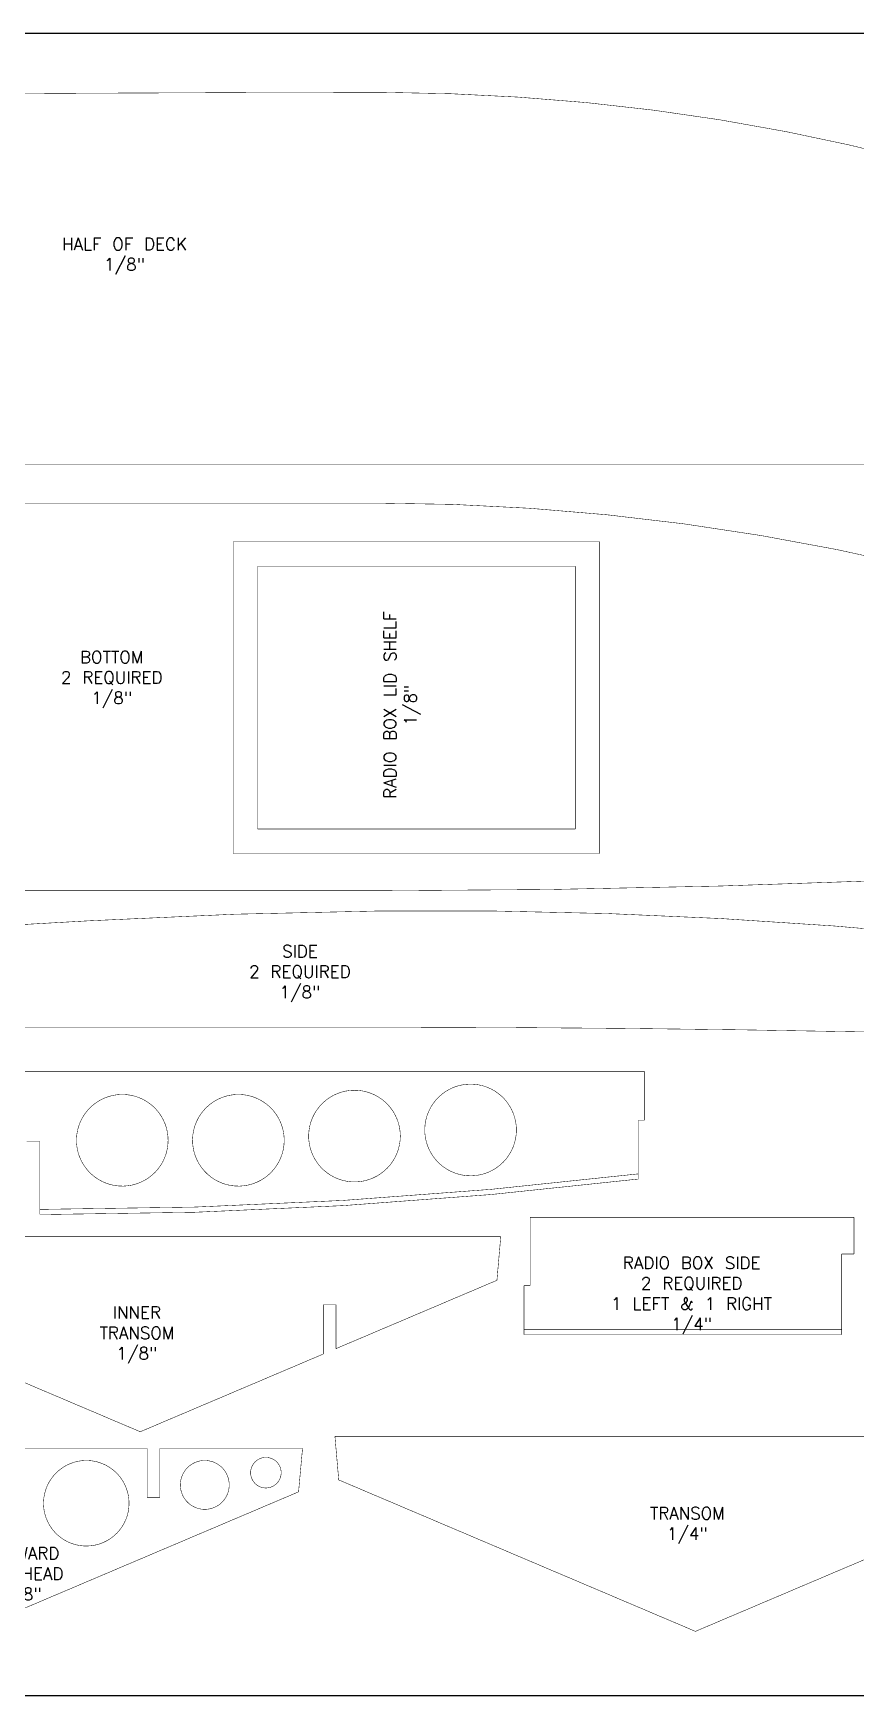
# Model space of a CAD drawing. Extents: x 0.1 to 52.1, y 0.1 to 34.1.
# Drawn here: x 17.94 to 34.76, y 0.09 to 34.09 of the extents above; entities that cross this region are included whole.
import ezdxf

# ---------------------------------------------------------------- set-up
doc = ezdxf.new("R2010")
doc.units = 0
doc.header["$MEASUREMENT"] = 0
doc.linetypes.add('HIDDEN', pattern=[0.075, 0.05, -0.025])
doc.layers.get('0').update_dxf_attribs({"linetype": 'CONTINUOUS'})
doc.styles.add('_TCW_TXTSTY_1', font='TXT.SHX')

msp = doc.modelspace()

# ---------------------------------------------------------------- linework, layer by layer
at = {"color": 7, "linetype": 'Continuous', "flags": 128}
msp.add_lwpolyline([(0.128614, 34.0921), (52.128614, 34.0921), (52.128614, 0.0921), (0.128614, 0.0921)], close=True, dxfattribs=at)
at = {"color": 7, "linetype": 'Continuous', "const_width": 0.01}
for points in [[(1.384383, 32.779171), (19.128473, 32.866489)], [(19.128473, 25.279173), (1.384383, 25.279171)], [(50.313807, 25.279175), (19.128473, 25.279173)], [(24.946877, 24.483274), (1.284762, 24.483274)], [(29.525548, 23.692561), (22.025548, 23.692561)], [(22.025548, 23.692561), (22.025548, 17.317561)], [(29.525548, 17.317561), (29.525548, 23.692561)], [(22.525548, 23.192561), (22.525548, 17.817561)], [(29.025548, 23.192561), (22.525548, 23.192561)], [(29.025548, 17.817561), (29.025548, 23.192561)], [(22.525548, 17.817561), (29.025548, 17.817561)], [(22.025548, 17.317561), (29.525548, 17.317561)], [(24.946877, 16.556274), (1.284762, 16.556274)], [(19.077153, 15.940705), (1.361154, 14.93885)], [(1.361154, 13.765902), (25.022346, 13.765939)], [(25.022346, 13.765939), (25.023269, 13.765939)], [(1.5625, 12.86294), (30.4375, 12.86294)], [(30.4375, 12.86294), (30.4375, 11.86294)], [(30.4375, 11.86294), (30.3125, 11.86294)], [(30.3125, 10.658639), (30.3125, 11.86294)], [(18.0725, 11.42544), (17.8025, 11.42544)], [(18.0725, 9.934922), (18.0725, 11.42544)], [(18.224615, 9.934922), (18.0725, 9.934922)], [(28.101016, 9.876101), (34.726017, 9.876101)], [(28.101016, 8.478676), (28.101016, 9.876101)], [(34.726017, 9.876101), (34.726017, 9.126101)], [(27.501029, 9.480395), (12.751983, 9.480395)], [(27.422985, 8.588362), (27.501029, 9.480395)], [(34.726017, 9.126101), (34.476017, 9.126101)], [(34.476017, 7.478676), (34.476017, 9.126101)], [(24.131505, 7.191212), (27.422985, 8.588362)], [(27.976017, 7.478676), (27.976017, 8.478676)], [(27.976017, 8.478676), (28.101016, 8.478676)], [(24.131505, 8.087971), (23.871506, 8.087971)], [(23.871506, 8.087971), (23.871506, 7.080848)], [(24.131505, 7.191212), (24.131505, 8.087971)], [(34.476017, 7.478676), (27.976017, 7.478676)], [(16.381506, 7.080848), (20.126506, 5.49119)], [(20.126506, 5.49119), (23.871506, 7.080848)], [(20.267613, 5.153912), (15.277613, 5.153912)], [(20.267613, 4.148912), (20.267613, 5.153912)], [(20.527613, 5.153912), (20.527613, 4.148912)], [(23.446613, 5.153912), (20.527613, 5.153912)], [(23.365183, 4.262276), (23.446613, 5.153912)], [(38.857952, 5.398082), (24.108907, 5.398082)], [(24.108907, 5.398082), (24.186949, 4.50605)], [(24.186949, 4.50605), (31.483429, 1.408878)], [(31.483429, 1.408878), (38.779909, 4.50605)], [(17.772738, 1.888424), (23.365183, 4.262276)], [(20.527613, 4.148912), (20.267613, 4.148912)]]:
    msp.add_lwpolyline(points, dxfattribs=at)
at = {"color": 7, "linetype": 'Continuous', "const_width": 0.01, "flags": 128}
for points in [[(19.128473, 32.866489), (22.459262, 32.879204), (25.075646, 32.884022)], [(25.075646, 32.884022), (26.474999, 32.855583), (27.865688, 32.78581), (29.247658, 32.674342), (30.620677, 32.519733), (31.984907, 32.321773), (33.345409, 32.078752), (34.622256, 31.809117), (35.891792, 31.501708), (37.154046, 31.157494), (38.407319, 30.778054), (39.64845, 30.365428), (41.014792, 29.868591), (42.361856, 29.334555), (43.69715, 28.76144), (45.017146, 28.151069), (46.308575, 27.511295), (47.589709, 26.836275), (48.859645, 26.129884), (50.133582, 25.386631)], [(24.946877, 24.483274), (26.521926, 24.456739), (28.097004, 24.377139), (29.672095, 24.244488), (31.247186, 24.058813), (32.822277, 23.820154), (34.369244, 23.534229), (35.916212, 23.197297), (37.463178, 22.809426), (39.010143, 22.370693), (40.588679, 21.870664), (42.167218, 21.317868), (43.745755, 20.712419), (45.324289, 20.054442), (46.902825, 19.344071), (48.481363, 18.581452), (50.060365, 17.766495)], [(24.946877, 16.556274), (28.46248, 16.580092), (31.978118, 16.651521), (35.493766, 16.77049), (39.009413, 16.936877), (42.69247, 17.161859), (46.375523, 17.438444), (50.060365, 17.766495)], [(25.022346, 16.141871), (22.048618, 16.07498), (19.077153, 15.940705)], [(25.023269, 16.141881), (25.022752, 16.141876), (25.022346, 16.141871)], [(51.39623, 13.394856), (49.545035, 13.750705), (47.714545, 14.085677), (45.879278, 14.40217), (44.025656, 14.699901), (42.174409, 14.973294), (40.329173, 15.220797), (38.482405, 15.441577), (36.635076, 15.634538), (34.31588, 15.835093), (32.000841, 15.986954), (29.684958, 16.089121), (27.358934, 16.141017), (25.023269, 16.141881)], [(25.023269, 13.765939), (27.522456, 13.758908), (29.988017, 13.740657), (32.422999, 13.71113), (34.869762, 13.669561), (37.319439, 13.616599), (39.756936, 13.553237), (41.376094, 13.505789), (43.004986, 13.45387), (44.643613, 13.397481), (46.271559, 13.33754), (47.271857, 13.298915), (48.249755, 13.259944), (49.250771, 13.218973), (50.294995, 13.17527), (51.382423, 13.128835)], [(18.224615, 9.934922), (21.252319, 9.980197), (24.277729, 10.115989), (27.298553, 10.342193), (30.3125, 10.658639)]]:
    msp.add_lwpolyline(points, dxfattribs=at)
at = {"color": 7, "linetype": 'Continuous', "const_width": 0.01}
for points in [[(27.821321, 11.66294, 0.414214), (26.883821, 12.60044, 2.414214), (27.821321, 11.66294)], [(20.696321, 11.45194, 0.414214), (19.758821, 12.38944, 2.414214), (20.696321, 11.45194)], [(23.071321, 11.45194, 0.414214), (22.133821, 12.38944, 2.414214), (23.071321, 11.45194)], [(25.446321, 11.53794, 0.414214), (24.508821, 12.47544, 2.414214), (25.446321, 11.53794)], [(19.897613, 4.028912, 0.414214), (19.022613, 4.903912, 2.414214), (19.897613, 4.028912)], [(21.946613, 4.403912, 0.414214), (21.446613, 4.903912, 2.414214), (21.946613, 4.403912)], [(23.009113, 4.653912, 0.414214), (22.696613, 4.966412, 2.414214), (23.009113, 4.653912)]]:
    msp.add_lwpolyline(points, format="xyb", close=True, dxfattribs=at)
at = {"color": 9, "linetype": 'HIDDEN', "const_width": 0.01, "flags": 128}
msp.add_lwpolyline([(30.3125, 10.764758), (27.298553, 10.448312), (24.277729, 10.222107), (21.252319, 10.086316), (18.224615, 10.041041)], dxfattribs=at)
at = {"color": 9, "linetype": 'HIDDEN', "const_width": 0.01}
for points in [[(18.0725, 10.041041), (18.224615, 10.041041)], [(27.976017, 7.584795), (34.476017, 7.584795)]]:
    msp.add_lwpolyline(points, dxfattribs=at)

# ---------------------------------------------------------------- texts
at = {"color": 7, "char_height": 0.25, "attachment_point": 2, "style": '_TCW_TXTSTY_1'}
for s, insert, width in [('{HALF OF DECK\\P1/8"}', (19.805397, 29.905965), 3), ('{BOTTOM\\P2 REQUIRED\\P1/8"}', (19.542407, 21.45823), 2.416667), ('{SIDE\\P2 REQUIRED\\P1/8"}', (23.392951, 15.442233), 2.416667), ('{RADIO BOX SIDE\\P2 REQUIRED\\P1 LEFT & 1 RIGHT\\P1/4"}', (31.405908, 9.069656), 3.75), ('{INNER\\PTRANSOM\\P1/8"}', (20.058983, 8.054473), 1.75), ('{TRANSOM\\P1/4"}', (31.317272, 3.949744), 1.75), ('{FORWARD\\PBULKHEAD\\P1/8"}', (17.693283, 3.131837), 2)]:
    msp.add_mtext(s, dxfattribs=dict(at, insert=insert, width=width))
at = {"color": 7, "insert": (25.111894, 20.352089), "char_height": 0.25, "width": 4.583333, "attachment_point": 2, "rotation": 90, "style": '_TCW_TXTSTY_1'}
msp.add_mtext('{RADIO BOX LID SHELF\\P1/8"}', dxfattribs=at)

doc.saveas('drawing.dxf')
